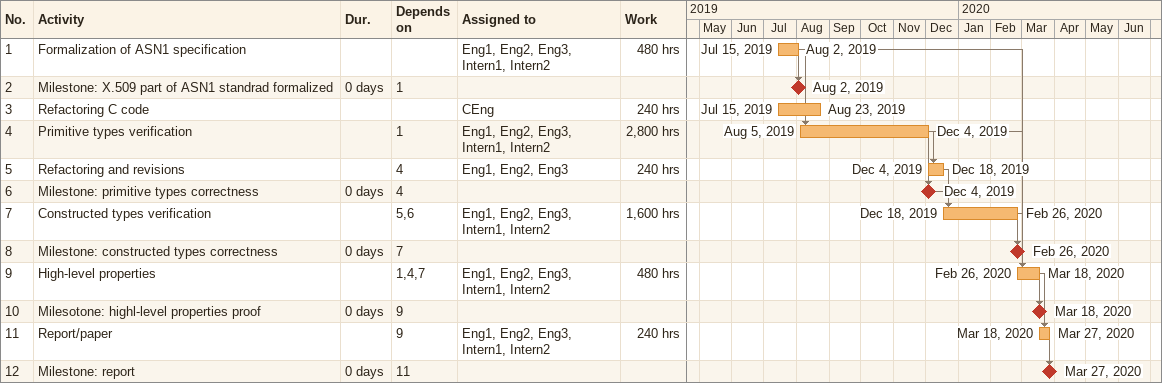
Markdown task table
| ID | Task | Duration | Start | Finish | Predecessors | Resources | Work (h) |
|---|---|---|---|---|---|---|---|
| 1 | Formalization of ASN1 specification |  | 2019-07-15 | 2019-08-02 |  | Eng1, Eng2, Eng3, Intern1, Intern2 | 480 |
| 2 | Milestone: X.509 part of ASN1 standrad formalized | 0d | 2019-08-02 | 2019-08-02 | 1 |  |  |
| 3 | Refactoring C code |  | 2019-07-15 | 2019-08-23 |  | CEng | 240 |
| 4 | Primitive types verification |  | 2019-08-05 | 2019-12-04 | 1 | Eng1, Eng2, Eng3, Intern1, Intern2 | 2800 |
| 5 | Refactoring and revisions |  | 2019-12-04 | 2019-12-18 | 4 | Eng1, Eng2, Eng3 | 240 |
| 6 | Milestone: primitive types correctness | 0d | 2019-12-04 | 2019-12-04 | 4 |  |  |
| 7 | Constructed types verification |  | 2019-12-18 | 2020-02-26 | 5, 6 | Eng1, Eng2, Eng3, Intern1, Intern2 | 1600 |
| 8 | Milestone: constructed types correctness | 0d | 2020-02-26 | 2020-02-26 | 7 |  |  |
| 9 | High-level properties |  | 2020-02-26 | 2020-03-18 | 1, 4, 7 | Eng1, Eng2, Eng3, Intern1, Intern2 | 480 |
| 10 | Milesotone: highl-level properties proof | 0d | 2020-03-18 | 2020-03-18 | 9 |  |  |
| 11 | Report/paper |  | 2020-03-18 | 2020-03-27 | 9 | Eng1, Eng2, Eng3, Intern1, Intern2 | 240 |
| 12 | Milestone: report | 0d | 2020-03-27 | 2020-03-27 | 11 |  |  |
